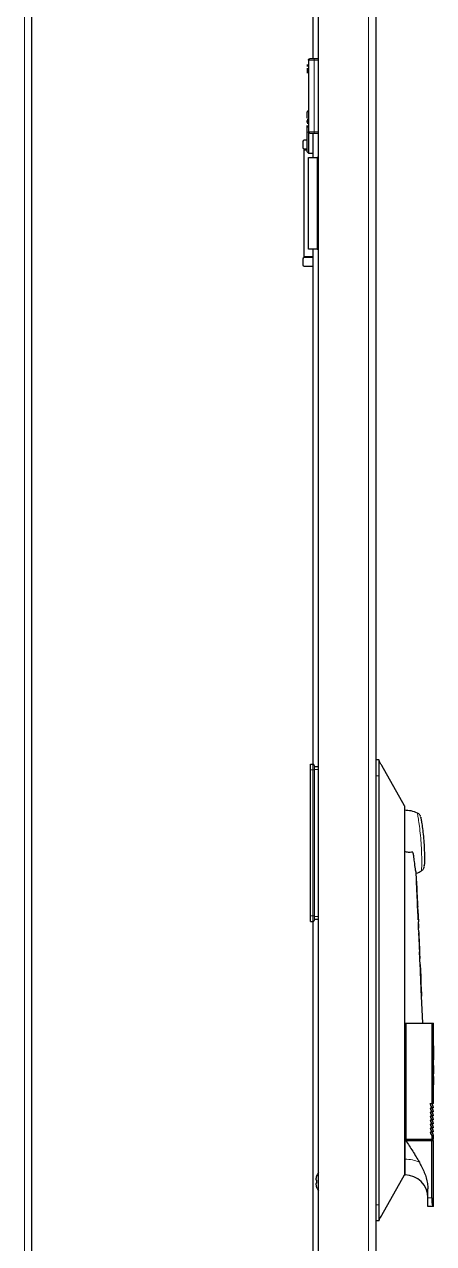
# Model space of a CAD drawing. Header units: millimetres. Extents: x -141 to 1299, y -1456 to 1043.
# Drawn here: x 394.4 to 537.5, y -304.5 to 121.5 of the extents above; entities that cross this region are included whole.
import ezdxf

# ---------------------------------------------------------------- set-up
doc = ezdxf.new("R2010")
doc.units = ezdxf.units.MM

msp = doc.modelspace()

# ---------------------------------------------------------------- linework, layer by layer
at = {"color": 7, "linetype": 'Continuous', "lineweight": 25}
for p, q in [((396.96, -1293.54), (396.96, 861.46)), ((497.27, -1293.54), (497.27, 861.46)), ((517.27, 858.86), (517.27, -138.54)), ((495.27, 717.96), (495.27, 109.46)), ((493.67, 108.96), (493.67, 83.96)), ((497.27, 109.46), (495.67, 109.46)), ((493.77, 91.46), (493.27, 90.96)), ((493.27, 88.71), (493.27, 90.96)), ((493.27, 87.16), (493.27, 87.87)), ((493.27, 83.96), (493.27, 86.19)), ((493.27, 80.96), (492.22, 80.96)), ((493.27, 76.96), (493.27, 83.96)), ((493.77, 83.96), (493.77, 76.46)), ((495.27, 83.46), (495.27, 74.96)), ((495.67, 83.46), (497.27, 83.46)), ((491.72, 80.46), (491.72, 78.46)), ((492.22, 77.96), (493.27, 77.96)), ((492.22, 77.96), (492.22, 77.66)), ((492.22, 40.26), (492.22, 77.66)), ((492.22, 77.66), (493.27, 77.66)), ((493.27, 76.96), (493.77, 76.46)), ((493.77, 76.46), (495.27, 76.46)), ((493.77, 42.96), (493.77, 74.96)), ((493.77, 74.96), (496.77, 74.96)), ((497.27, 74.96), (496.77, 74.96)), ((496.77, 42.96), (493.77, 42.96)), ((495.27, 42.96), (495.27, -137.04)), ((496.77, 42.96), (497.27, 42.96)), ((491.72, 39.46), (491.72, 37.46)), ((495.22, 40.26), (492.22, 40.26)), ((492.22, 40.26), (492.22, 39.96)), ((495.27, 39.96), (492.22, 39.96)), ((494.72, 40.26), (494.72, 39.96)), ((495.27, 40.26), (495.22, 40.26)), ((492.22, 36.96), (495.27, 36.96)), ((518.27, -135.54), (517.27, -135.54)), ((494.37, -139.04), (494.37, -137.04)), ((494.37, -137.04), (495.27, -137.04)), ((494.37, -190.04), (494.37, -139.04)), ((495.67, -137.44), (495.67, -139.04)), ((495.67, -137.84), (497.27, -137.84)), ((495.67, -139.04), (495.67, -190.04)), ((517.27, -138.54), (517.27, -141.04)), ((527.27, -151.54), (519.35, -137.45)), ((517.27, -141.04), (517.27, -291.04)), ((518.27, -141.04), (518.27, -291.04)), ((527.27, -151.54), (527.27, -157.01)), ((527.27, -157.01), (527.27, -164.54)), ((527.27, -164.54), (527.27, -267.54)), ((534.21, -172.6), (534.22, -172.41)), ((531.79, -184.21), (531.39, -175.02)), ((531.51, -178.24), (531.46, -177.86)), ((531.52, -178.24), (531.47, -177.86)), ((531.47, -177.86), (531.59, -181.02)), ((531.52, -178.53), (531.51, -178.24)), ((531.52, -178.24), (531.51, -178.24)), ((531.53, -178.53), (531.52, -178.24)), ((531.53, -178.53), (531.52, -178.53)), ((531.88, -186.3), (531.78, -184.21)), ((531.79, -184.22), (531.78, -184.22)), ((532.06, -190.2), (531.83, -186.41)), ((532.04, -189.81), (531.9, -186.71)), ((494.37, -192.04), (494.37, -190.04)), ((495.67, -190.04), (495.67, -191.64)), ((497.27, -191.24), (495.67, -191.24)), ((531.9, -188.1), (532.14, -192.09)), ((532.03, -189.81), (532.06, -190.2)), ((532.1, -191.46), (532.05, -190.2)), ((532.06, -190.2), (532.05, -190.2)), ((494.37, -192.04), (495.27, -192.04)), ((495.27, -192.04), (495.27, -475.04)), ((532.08, -192.09), (532.07, -192.09)), ((532.14, -192.09), (532.08, -192.09)), ((532.23, -194.32), (532.13, -192.09)), ((532.17, -194.32), (532.17, -194.31)), ((532.17, -194.32), (532.17, -194.32)), ((532.29, -195.58), (532.24, -194.32)), ((532.28, -195.59), (532.28, -195.58)), ((532.39, -198.04), (532.3, -195.9)), ((532.4, -198.04), (532.39, -198.04)), ((532.6, -202.59), (532.4, -198.01)), ((532.45, -200.06), (532.49, -201.03)), ((532.46, -200.06), (532.5, -201.03)), ((532.57, -202.59), (532.56, -202.59)), ((532.69, -204.95), (532.59, -202.59)), ((532.64, -204.95), (532.64, -204.95)), ((532.81, -207.42), (532.7, -204.95)), ((532.76, -206.66), (532.77, -206.66)), ((532.77, -206.66), (532.78, -206.66)), ((532.8, -207.18), (532.79, -207.04)), ((532.82, -207.59), (532.8, -207.3)), ((532.89, -209.35), (532.84, -208.11)), ((532.84, -208.89), (532.82, -208.89)), ((532.85, -208.89), (532.83, -208.89)), ((532.87, -209.68), (532.84, -208.89)), ((532.88, -209.68), (532.85, -208.89)), ((532.86, -209.68), (532.85, -209.68)), ((532.86, -209.68), (532.88, -209.68)), ((532.87, -208.86), (532.92, -209.96)), ((532.91, -209.67), (532.89, -209.35)), ((532.95, -210.56), (532.91, -209.77)), ((533, -211.8), (532.95, -210.56)), ((533.04, -212.6), (533.02, -212.33)), ((533.05, -212.85), (533.04, -212.72)), ((533.18, -215.92), (533.06, -213.25)), ((533.06, -213.32), (533.06, -213.32)), ((533.07, -213.32), (533.07, -213.32)), ((533.18, -217.39), (533.12, -215.94)), ((533.14, -215.92), (533.13, -215.92)), ((533.26, -218.04), (533.17, -215.92)), ((533.69, -227.54), (533.27, -218.03)), ((527.27, -227.54), (527.48, -227.54)), ((527.48, -227.54), (527.72, -227.54)), ((527.72, -227.54), (527.72, -268.04)), ((527.72, -227.54), (536.83, -227.54)), ((536.83, -227.54), (536.83, -255.54)), ((536.83, -227.54), (537.48, -227.54)), ((537.48, -232.54), (537.48, -227.54)), ((537.23, -232.54), (537.48, -232.54)), ((537.23, -232.54), (537.23, -242.3)), ((537.47, -234.49), (537.47, -232.54)), ((537.35, -234.49), (537.35, -240.34)), ((537.36, -234.49), (537.35, -234.49)), ((537.36, -234.49), (537.36, -240.34)), ((537.36, -234.49), (537.48, -234.49)), ((537.48, -235.46), (537.41, -235.46)), ((537.41, -235.46), (537.41, -240.34)), ((537.46, -237.42), (537.46, -240.34)), ((537.47, -237.42), (537.46, -237.42)), ((537.47, -237.42), (537.47, -235.46)), ((537.47, -237.42), (537.47, -240.34)), ((537.47, -237.42), (537.48, -237.42)), ((537.48, -235.46), (537.48, -234.49)), ((537.48, -240.34), (537.48, -237.42)), ((537.41, -242.3), (537.23, -242.3)), ((537.36, -240.34), (537.35, -240.34)), ((537.41, -240.34), (537.36, -240.34)), ((537.41, -242.3), (537.41, -245.22)), ((537.47, -240.34), (537.46, -240.34)), ((537.46, -242.3), (537.46, -243.27)), ((537.47, -242.3), (537.46, -242.3)), ((537.47, -242.3), (537.47, -240.34)), ((537.48, -240.34), (537.47, -240.34)), ((537.47, -242.3), (537.47, -243.27)), ((537.47, -242.3), (537.48, -242.3)), ((537.48, -243.27), (537.48, -242.3)), ((537.37, -246.1), (537.23, -246.1)), ((537.23, -246.1), (537.23, -249.07)), ((537.29, -246.59), (537.29, -247.39)), ((537.3, -246.59), (537.29, -246.59)), ((537.3, -246.59), (537.3, -247.39)), ((537.3, -246.59), (537.36, -246.59)), ((537.48, -245.22), (537.41, -245.22)), ((537.43, -246.93), (537.42, -246.93)), ((537.47, -246.1), (537.44, -249.07)), ((537.47, -243.27), (537.46, -243.27)), ((537.46, -247.96), (537.47, -246.69)), ((537.47, -245.22), (537.47, -243.27)), ((537.48, -243.27), (537.47, -243.27)), ((537.48, -246.1), (537.47, -246.1)), ((537.47, -247.96), (537.48, -246.69)), ((537.48, -246.69), (537.47, -246.69)), ((537.48, -246.1), (537.48, -245.22)), ((537.48, -246.73), (537.48, -246.1)), ((537.48, -246.69), (537.48, -247.96)), ((537.23, -249.07), (537.3, -249.07)), ((537.3, -247.39), (537.29, -247.39)), ((537.29, -247.89), (537.29, -249.07)), ((537.3, -247.89), (537.29, -247.89)), ((537.36, -247.39), (537.3, -247.39)), ((537.3, -247.89), (537.3, -249.07)), ((537.3, -247.89), (537.35, -247.89)), ((537.38, -249.07), (537.4, -249.07)), ((537.4, -247.63), (537.39, -247.63)), ((537.39, -249.07), (537.43, -249.07)), ((537.43, -248.27), (537.42, -248.27)), ((537.42, -248.63), (537.42, -248.65)), ((537.43, -248.63), (537.42, -248.63)), ((537.43, -248.65), (537.42, -248.65)), ((537.42, -248.97), (537.42, -249.07)), ((537.43, -248.97), (537.42, -248.97)), ((537.43, -248.63), (537.43, -248.65)), ((537.43, -248.97), (537.43, -249.07)), ((537.44, -249.07), (537.47, -249.07)), ((537.47, -247.96), (537.46, -247.96)), ((537.46, -249.07), (537.46, -248.46)), ((537.47, -248.46), (537.46, -248.46)), ((537.47, -248.46), (537.47, -247.64)), ((537.47, -247.96), (537.48, -247.96)), ((537.47, -248.46), (537.48, -248.46)), ((537.47, -249.07), (537.47, -248.46)), ((537.48, -255.54), (537.48, -248.46)), ((536.29, -255.64), (536.72, -255.64)), ((536.29, -257.04), (536.72, -257.04)), ((536.29, -258.44), (536.72, -258.44)), ((536.29, -259.84), (536.72, -259.84)), ((537.38, -255.64), (536.72, -255.64)), ((537.38, -257.04), (536.72, -257.04)), ((537.38, -258.44), (536.72, -258.44)), ((537.38, -259.84), (536.72, -259.84)), ((537.48, -256.94), (536.83, -256.94)), ((537.48, -258.34), (536.83, -258.34)), ((537.48, -259.74), (536.83, -259.74)), ((537.48, -256.94), (536.98, -255.64)), ((537.48, -258.34), (536.98, -257.04)), ((537.48, -259.74), (536.98, -258.44)), ((537.48, -261.14), (536.98, -259.84)), ((536.29, -261.24), (536.72, -261.24)), ((536.29, -262.64), (536.72, -262.64)), ((536.29, -264.04), (536.72, -264.04)), ((537.38, -261.24), (536.72, -261.24)), ((537.38, -262.64), (536.72, -262.64)), ((537.38, -264.04), (536.72, -264.04)), ((537.48, -261.14), (536.83, -261.14)), ((537.48, -262.54), (536.83, -262.54)), ((537.48, -263.94), (536.83, -263.94)), ((537.48, -262.54), (536.98, -261.24)), ((537.48, -263.94), (536.98, -262.64)), ((537.48, -265.34), (536.98, -264.04)), ((527.27, -267.54), (527.27, -268.54)), ((527.27, -268.04), (527.48, -268.04)), ((527.48, -268.04), (527.72, -268.04)), ((527.72, -268.04), (536.83, -268.04)), ((535.48, -268.54), (535.46, -268.04)), ((536.29, -265.44), (536.72, -265.44)), ((537.38, -265.44), (536.72, -265.44)), ((537.48, -265.34), (536.83, -265.34)), ((536.83, -266.74), (536.83, -268.04)), ((537.48, -266.74), (536.83, -266.74)), ((536.83, -268.04), (537.48, -268.04)), ((537.48, -266.74), (536.98, -265.44)), ((537.48, -268.04), (537.48, -266.74)), ((527.48, -268.54), (527.27, -268.54)), ((527.48, -268.54), (527.72, -268.54)), ((527.72, -268.54), (536.83, -268.54)), ((536.83, -288.54), (536.83, -268.54)), ((536.83, -268.54), (537.48, -268.54)), ((537.48, -291.54), (537.48, -268.54)), ((527.27, -275.07), (527.27, -280.54)), ((496.56, -280.89), (496.56, -280.97)), ((519.35, -294.62), (527.27, -280.54)), ((527.27, -280.54), (527.48, -280.54)), ((496.25, -282.26), (496.56, -282.34)), ((496.56, -283.43), (496.25, -283.52)), ((496.56, -282.34), (496.56, -283.43)), ((496.56, -284.81), (496.56, -284.88)), ((535.48, -288.54), (535.48, -285.45)), ((517.27, -291.04), (517.27, -293.53)), ((517.27, -293.53), (517.27, -1290.94)), ((537.2, -291.54), (535.48, -291.54)), ((537.48, -291.54), (537.2, -291.54)), ((518.27, -296.54), (517.27, -296.54)), ((518.84, -295.47), (519.35, -294.62))]:
    msp.add_line(p, q, dxfattribs=at)
at = {"color": 8, "linetype": 'Continuous', "lineweight": 18}
for p, q in [((514.67, -1293.54), (514.67, 861.46)), ((394.36, -1290.94), (394.36, 858.86)), ((495.67, 108.96), (497.27, 108.96)), ((495.67, 83.96), (495.67, 108.96)), ((497.27, 83.96), (495.67, 83.96)), ((495.22, 74.96), (495.22, 76.46)), ((496.77, 42.96), (496.77, 74.96)), ((495.22, 40.26), (495.22, 42.96)), ((495.22, 39.96), (495.22, 40.26)), ((494.37, -139.04), (495.27, -139.04)), ((495.27, -139.04), (495.27, -137.04)), ((495.27, -190.04), (495.27, -139.04)), ((495.27, -139.04), (495.67, -139.04)), ((497.27, -138.84), (495.67, -138.84)), ((518.27, -141.04), (517.27, -141.04)), ((494.37, -190.04), (495.27, -190.04)), ((495.27, -190.04), (495.67, -190.04)), ((495.27, -192.04), (495.27, -190.04)), ((495.67, -190.24), (497.27, -190.24)), ((532.46, -200.06), (532.45, -200.06)), ((532.5, -201.03), (532.49, -201.03)), ((527.48, -227.54), (527.48, -268.04)), ((536.83, -255.54), (537.48, -255.54)), ((527.48, -275.07), (527.27, -275.07)), ((527.48, -280.54), (527.48, -275.07)), ((535.48, -288.54), (536.83, -288.54)), ((518.27, -291.04), (517.27, -291.04))]:
    msp.add_line(p, q, dxfattribs=at)
at = {"color": 7, "linetype": 'Continuous', "lineweight": 25, "flags": 128}
for points in [[(531.83, -186.41), (531.87, -187.36), (531.9, -188.1)], [(532.08, -192.09), (532.13, -193.34), (532.17, -194.32)], [(532.45, -200.72), (532.56, -203.09), (532.64, -204.95)], [(532.49, -201.03), (532.53, -201.9), (532.56, -202.59)], [(532.5, -201.03), (532.54, -201.9), (532.57, -202.59)], [(532.84, -209.54), (533.03, -213.93), (533.18, -217.39)], [(533.13, -215.92), (532.97, -212.43), (532.85, -209.68)], [(533.14, -215.92), (532.98, -212.43), (532.86, -209.68)], [(537.39, -248.37), (537.39, -248.55), (537.39, -248.69)], [(537.42, -248.63), (537.42, -248.43), (537.42, -248.27)], [(537.43, -248.63), (537.43, -248.43), (537.43, -248.27)]]:
    msp.add_lwpolyline(points, dxfattribs=at)
at = {"color": 7, "linetype": 'Continuous', "lineweight": 25}
for centre, radius, start, end in [((492.22, 80.46), 0.5, 90, 180), ((492.22, 78.46), 0.5, 180, 270), ((492.22, 39.46), 0.5, 90, 180), ((492.22, 37.46), 0.5, 180, 270), ((495.27, -137.44), 0.4, 0, 90), ((527.27, -164.54), 11.4, 66.3755, 90), ((527.27, -164.54), 11.4, 291.3621, 301.7163), ((495.27, -191.64), 0.4, 270, 0), ((537.38, -255.54), 0.1, 270, 0), ((537.38, -256.94), 0.1, 270, 0), ((537.38, -258.34), 0.1, 270, 0), ((537.38, -259.74), 0.1, 270, 0), ((537.38, -261.14), 0.1, 270, 0), ((537.38, -262.54), 0.1, 270, 0), ((537.38, -263.94), 0.1, 270, 0), ((537.38, -265.34), 0.1, 270, 0), ((501.66, -282.88), 5.45, 159.4225, 173.4124), ((501.52, -282.89), 5.35, 142.6001, 158.0913), ((527.48, -288.54), 8, 0, 90), ((501.66, -282.89), 5.45, 186.5876, 200.5775), ((501.52, -282.89), 5.35, 201.9087, 217.3999)]:
    msp.add_arc(centre, radius, start, end, dxfattribs=at)
at = {"color": 8, "linetype": 'Continuous', "lineweight": 18}
msp.add_arc((527.63, -287.13), 12.07, 66.2895, 90.7132, dxfattribs=at)
at = {"color": 7, "linetype": 'Continuous', "lineweight": 25}
for points, knots in [([(493.37, 106.97), (493.37, 107.02), (493.37, 107.11), (493.37, 107.2), (493.37, 107.28), (493.37, 107.41), (493.37, 107.44), (493.37, 107.46)], [0, 0, 0, 0, 0.1246927, 0.1871822, 0.2497734, 0.5000394, 1, 1, 1, 1]), ([(493.37, 106.76), (493.37, 106.76), (493.37, 106.76), (493.37, 106.77), (493.37, 106.79), (493.37, 106.81), (493.37, 106.85), (493.37, 106.89), (493.37, 106.93), (493.37, 106.95), (493.37, 106.97)], [0, 0, 0, 0, 0.128825, 0.180169, 0.243397, 0.36986, 0.499864, 0.749649, 0.843476, 1, 1, 1, 1]), ([(493.37, 105.25), (493.37, 105.33), (493.37, 105.48), (493.37, 105.7), (493.37, 105.88), (493.37, 106.05), (493.37, 106.15), (493.37, 106.16), (493.37, 106.17)], [0, 0, 0, 0, 0.125049, 0.249886, 0.370856, 0.49982, 0.749609, 1, 1, 1, 1]), ([(493.37, 104.41), (493.37, 104.41), (493.37, 104.42), (493.37, 104.51), (493.37, 104.61), (493.37, 104.74), (493.37, 104.95), (493.37, 105.13), (493.37, 105.25)], [0, 0, 0, 0, 0.25007, 0.379181, 0.500499, 0.62417, 0.750842, 1, 1, 1, 1]), ([(493.37, 88.52), (493.37, 88.52), (493.37, 88.51), (493.37, 88.42), (493.37, 88.32), (493.37, 88.19), (493.37, 87.98), (493.37, 87.8), (493.37, 87.68)], [0, 0, 0, 0, 0.25007, 0.379559, 0.500499, 0.624556, 0.750843, 1, 1, 1, 1]), ([(493.37, 87.68), (493.37, 87.64), (493.37, 87.56), (493.37, 87.41), (493.37, 87.23), (493.37, 87.05), (493.37, 86.88), (493.37, 86.78), (493.37, 86.76), (493.37, 86.76)], [0, 0, 0, 0, 0.062637, 0.125278, 0.250072, 0.374841, 0.499994, 0.749696, 1, 1, 1, 1]), ([(493.37, 86.17), (493.37, 86.17), (493.37, 86.17), (493.37, 86.16), (493.37, 86.14), (493.37, 86.12), (493.37, 86.06), (493.37, 86), (493.37, 85.96)], [0, 0, 0, 0, 0.13107, 0.182437, 0.243796, 0.371388, 0.500442, 1, 1, 1, 1]), ([(493.37, 85.96), (493.37, 85.93), (493.37, 85.88), (493.37, 85.8), (493.37, 85.73), (493.37, 85.65), (493.37, 85.52), (493.37, 85.48), (493.37, 85.46)], [0, 0, 0, 0, 0.062686, 0.125173, 0.187628, 0.250185, 0.500314, 1, 1, 1, 1]), ([(518.27, -135.54), (518.27, -135.6), (518.27, -135.72), (518.27, -136.67), (518.27, -138.06), (518.27, -139.61), (518.27, -140.63), (518.27, -141.04)], [0, 0, 0, 0, 0.214694, 0.429388, 0.644082, 0.858775, 1, 1, 1, 1]), ([(519.35, -137.45), (519.16, -137.15), (518.8, -136.57), (518.45, -135.87), (518.28, -135.53)], [0, 0, 0, 0, 0.5253232, 1, 1, 1, 1]), ([(532.9, -155.3), (532.88, -155.24), (532.82, -155.06), (532.64, -154.75), (532.33, -154.37), (532.02, -154.2), (531.85, -154.11)], [0, 0, 0, 0, 0.124152, 0.341643, 0.649974, 1, 1, 1, 1]), ([(532.98, -155.64), (532.97, -155.61), (532.96, -155.52), (533.05, -156.02), (533.25, -157.21), (533.59, -159.44), (533.9, -162.2), (534.14, -165.15), (534.25, -167.93), (534.27, -170.25), (534.24, -171.88), (534.21, -172.54), (534.21, -172.59), (534.21, -172.6)], [0, 0, 0, 0, 0.030403, 0.098769, 0.206023, 0.316924, 0.429796, 0.54227, 0.652144, 0.75822, 0.860909, 0.962167, 1, 1, 1, 1]), ([(531.37, -175.02), (531.37, -175.03), (531.38, -175.05), (531.13, -173.69), (530.81, -171.49), (530.52, -169.42), (530.45, -168.2), (530.21, -167.82), (530.14, -167.78), (530.08, -167.75), (529.95, -167.77), (529.51, -167.84), (528.58, -167.87), (527.77, -167.66), (527.29, -167.54)], [0, 0, 0, 0, 0.142012, 0.367407, 0.591524, 0.739403, 0.813293, 0.820175, 0.825597, 0.829287, 0.833027, 0.848744, 0.911869, 1, 1, 1, 1]), ([(533.27, -174.21), (533.35, -174.16), (533.57, -174.03), (533.82, -173.74), (534.03, -173.4), (534.13, -173.12), (534.17, -172.96), (534.18, -172.9)], [0, 0, 0, 0, 0.174702, 0.458342, 0.696381, 0.888501, 1, 1, 1, 1]), ([(531.62, -180.96), (531.6, -180.52), (531.56, -179.65), (531.54, -178.9), (531.53, -178.53)], [0, 0, 0, 0, 0.500963, 1, 1, 1, 1]), ([(531.59, -181.02), (531.62, -181.61), (531.67, -182.79), (531.76, -184.49), (531.84, -185.81), (531.89, -186.46), (531.9, -186.69), (531.9, -186.71), (531.9, -186.72)], [0, 0, 0, 0, 0.250282, 0.499393, 0.748791, 0.874699, 0.937286, 1, 1, 1, 1]), ([(531.79, -184.22), (531.79, -184.2), (531.79, -184.17), (531.78, -183.91), (531.75, -183.56), (531.72, -182.97), (531.67, -182.09), (531.63, -181.34), (531.62, -180.96)], [0, 0, 0, 0, 0.124416, 0.248357, 0.373982, 0.500169, 0.7494, 1, 1, 1, 1]), ([(532.29, -195.61), (532.29, -195.57), (532.29, -195.49), (532.29, -195.82), (532.3, -196.41), (532.32, -196.93), (532.32, -197.19)], [0, 0, 0, 0, 0.248736, 0.498686, 0.748107, 1, 1, 1, 1]), ([(532.32, -197.19), (532.33, -197.46), (532.35, -198.01), (532.39, -199.21), (532.43, -200.12), (532.45, -200.72)], [0, 0, 0, 0, 0.249362, 0.499672, 1, 1, 1, 1]), ([(532.39, -198.04), (532.39, -198.05), (532.39, -198.06), (532.39, -198.24), (532.39, -198.48), (532.4, -198.84), (532.42, -199.36), (532.44, -199.78), (532.45, -200.06)], [0, 0, 0, 0, 0.249432, 0.37514, 0.499356, 0.623458, 0.749245, 1, 1, 1, 1]), ([(532.4, -198.04), (532.4, -198.05), (532.4, -198.06), (532.4, -198.24), (532.4, -198.48), (532.41, -198.84), (532.43, -199.36), (532.45, -199.78), (532.46, -200.06)], [0, 0, 0, 0, 0.249432, 0.37514, 0.499356, 0.623458, 0.749245, 1, 1, 1, 1]), ([(532.79, -207.04), (532.79, -207.1), (532.8, -207.22), (532.81, -207.64), (532.83, -208.27), (532.86, -209.1), (532.89, -209.67), (532.9, -209.96)], [0, 0, 0, 0, 0.1246, 0.248977, 0.500405, 0.749333, 1, 1, 1, 1]), ([(532.91, -209.96), (532.89, -209.44), (532.86, -208.66), (532.82, -207.7), (532.81, -207.35), (532.8, -207.18)], [0, 0, 0, 0, 0.4989654, 0.749922, 1, 1, 1, 1]), ([(532.92, -209.96), (532.9, -209.53), (532.87, -208.9), (532.84, -208.1), (532.82, -207.76), (532.82, -207.59)], [0, 0, 0, 0, 0.50146, 0.750257, 1, 1, 1, 1]), ([(532.83, -208.89), (532.83, -208.9), (532.83, -208.92), (532.83, -209.07), (532.83, -209.25), (532.83, -209.41), (532.84, -209.5), (532.84, -209.54)], [0, 0, 0, 0, 0.249445, 0.498999, 0.74851, 0.873859, 1, 1, 1, 1]), ([(532.9, -209.96), (532.91, -210.24), (532.94, -210.8), (532.98, -211.62), (533.01, -212.24), (533.04, -212.66), (533.04, -212.79), (533.05, -212.85)], [0, 0, 0, 0, 0.248731, 0.497377, 0.750528, 0.875233, 1, 1, 1, 1]), ([(533.04, -212.72), (533.03, -212.55), (533.02, -212.2), (532.97, -211.25), (532.93, -210.47), (532.91, -209.96)], [0, 0, 0, 0, 0.249575, 0.500842, 1, 1, 1, 1]), ([(532.92, -209.96), (532.94, -210.34), (532.96, -210.76), (532.97, -211.13), (532.97, -211.16)], [0, 0, 0, 0, 0.913341, 1, 1, 1, 1]), ([(533.02, -212.33), (533.02, -212.15), (533, -211.81), (532.97, -211.01), (532.94, -210.38), (532.92, -209.96)], [0, 0, 0, 0, 0.2508953, 0.500775, 1, 1, 1, 1]), ([(533.05, -212.89), (533.05, -212.96), (533.06, -213.14), (533.06, -213.25), (533.07, -213.32)], [0, 0, 0, 0, 0.334971, 1, 1, 1, 1]), ([(533.18, -217.39), (533.18, -217.43), (533.19, -217.51), (533.2, -217.68), (533.21, -217.86), (533.22, -218.01), (533.23, -218.03), (533.23, -218.04)], [0, 0, 0, 0, 0.125388, 0.250591, 0.500192, 0.749805, 1, 1, 1, 1]), ([(537.42, -246.93), (537.42, -246.86), (537.42, -246.7), (537.42, -246.49), (537.41, -246.33), (537.39, -246.12), (537.37, -246.11), (537.36, -246.1)], [0, 0, 0, 0, 0.125885, 0.250002, 0.375256, 0.501237, 1, 1, 1, 1]), ([(537.36, -246.59), (537.37, -246.6), (537.38, -246.61), (537.39, -246.71), (537.39, -246.8), (537.39, -246.9), (537.39, -246.96), (537.39, -246.99)], [0, 0, 0, 0, 0.464779, 0.639498, 0.766783, 0.894486, 1, 1, 1, 1]), ([(537.39, -246.99), (537.39, -247.04), (537.39, -247.11), (537.39, -247.21), (537.39, -247.3), (537.38, -247.38), (537.37, -247.39), (537.36, -247.39)], [0, 0, 0, 0, 0.144848, 0.259554, 0.374146, 0.548842, 1, 1, 1, 1]), ([(537.43, -246.93), (537.43, -246.84), (537.43, -246.68), (537.42, -246.47), (537.42, -246.3), (537.4, -246.12), (537.38, -246.11), (537.37, -246.1)], [0, 0, 0, 0, 0.149141, 0.264134, 0.378852, 0.560232, 1, 1, 1, 1]), ([(537.39, -247.63), (537.4, -247.61), (537.41, -247.56), (537.41, -247.44), (537.42, -247.3), (537.42, -247.15), (537.42, -247.02), (537.42, -246.93)], [0, 0, 0, 0, 0.249783, 0.499064, 0.624235, 0.749653, 1, 1, 1, 1]), ([(537.4, -247.63), (537.41, -247.6), (537.42, -247.54), (537.42, -247.37), (537.43, -247.18), (537.43, -247.03), (537.43, -246.95), (537.43, -246.93)], [0, 0, 0, 0, 0.331473, 0.546481, 0.762526, 0.960277, 1, 1, 1, 1]), ([(537.35, -247.89), (537.36, -247.89), (537.37, -247.89), (537.38, -247.95), (537.38, -248.02), (537.39, -248.12), (537.39, -248.24), (537.39, -248.33), (537.39, -248.37)], [0, 0, 0, 0, 0.362307, 0.499762, 0.603895, 0.707751, 0.888159, 1, 1, 1, 1]), ([(537.42, -248.27), (537.42, -248.2), (537.41, -248.08), (537.41, -247.94), (537.41, -247.84), (537.41, -247.76), (537.4, -247.68), (537.4, -247.65), (537.39, -247.63)], [0, 0, 0, 0, 0.250367, 0.375745, 0.500635, 0.625633, 0.750126, 1, 1, 1, 1]), ([(537.39, -248.69), (537.39, -248.72), (537.39, -248.79), (537.39, -248.91), (537.39, -249.01), (537.39, -249.06), (537.39, -249.07)], [0, 0, 0, 0, 0.2561394, 0.5126978, 0.9190221, 1, 1, 1, 1]), ([(537.43, -248.27), (537.43, -248.17), (537.42, -248.01), (537.42, -247.82), (537.41, -247.69), (537.41, -247.65), (537.4, -247.63)], [0, 0, 0, 0, 0.336422, 0.52346, 0.710673, 1, 1, 1, 1]), ([(537.42, -248.97), (537.42, -248.97), (537.42, -248.95), (537.42, -248.91), (537.42, -248.81), (537.42, -248.71), (537.42, -248.65)], [0, 0, 0, 0, 0.1253633, 0.2500316, 0.4996752, 1, 1, 1, 1]), ([(537.43, -248.97), (537.43, -248.96), (537.43, -248.94), (537.43, -248.86), (537.43, -248.76), (537.43, -248.68), (537.43, -248.65)], [0, 0, 0, 0, 0.20263, 0.420406, 0.728008, 1, 1, 1, 1]), ([(536.72, -255.64), (536.73, -255.63), (536.76, -255.63), (536.8, -255.61), (536.82, -255.58), (536.82, -255.55), (536.83, -255.54), (536.83, -255.54)], [0, 0, 0, 0, 0.295691, 0.568687, 0.759853, 0.951912, 1, 1, 1, 1]), ([(536.82, -256.94), (536.73, -256.72), (536.6, -256.39), (536.42, -255.96), (536.33, -255.74), (536.29, -255.64)], [0, 0, 0, 0, 0.499993, 0.749996, 1, 1, 1, 1]), ([(536.82, -258.34), (536.73, -258.12), (536.6, -257.79), (536.42, -257.36), (536.33, -257.14), (536.29, -257.04)], [0, 0, 0, 0, 0.499993, 0.749996, 1, 1, 1, 1]), ([(536.82, -259.74), (536.73, -259.52), (536.6, -259.19), (536.42, -258.76), (536.33, -258.54), (536.29, -258.44)], [0, 0, 0, 0, 0.499993, 0.749996, 1, 1, 1, 1]), ([(536.82, -261.14), (536.73, -260.92), (536.6, -260.59), (536.42, -260.16), (536.33, -259.94), (536.29, -259.84)], [0, 0, 0, 0, 0.499993, 0.749996, 1, 1, 1, 1]), ([(536.72, -257.04), (536.73, -257.03), (536.76, -257.03), (536.8, -257.01), (536.82, -256.98), (536.82, -256.95), (536.83, -256.94), (536.83, -256.94)], [0, 0, 0, 0, 0.295691, 0.568687, 0.759853, 0.951912, 1, 1, 1, 1]), ([(536.72, -258.44), (536.73, -258.43), (536.76, -258.43), (536.8, -258.41), (536.82, -258.38), (536.82, -258.35), (536.83, -258.34), (536.83, -258.34)], [0, 0, 0, 0, 0.2956914, 0.5686867, 0.7598531, 0.9519121, 1, 1, 1, 1]), ([(536.72, -259.84), (536.73, -259.83), (536.76, -259.83), (536.8, -259.81), (536.82, -259.78), (536.82, -259.75), (536.83, -259.74), (536.83, -259.74)], [0, 0, 0, 0, 0.2956914, 0.5686867, 0.7598531, 0.9519121, 1, 1, 1, 1]), ([(536.82, -262.54), (536.73, -262.32), (536.6, -261.99), (536.42, -261.56), (536.33, -261.34), (536.29, -261.24)], [0, 0, 0, 0, 0.4999933, 0.7499958, 1, 1, 1, 1]), ([(536.82, -263.94), (536.73, -263.72), (536.6, -263.39), (536.42, -262.96), (536.33, -262.74), (536.29, -262.64)], [0, 0, 0, 0, 0.499993, 0.749996, 1, 1, 1, 1]), ([(536.82, -265.34), (536.73, -265.12), (536.6, -264.79), (536.42, -264.36), (536.33, -264.14), (536.29, -264.04)], [0, 0, 0, 0, 0.499993, 0.749996, 1, 1, 1, 1]), ([(536.72, -261.24), (536.73, -261.23), (536.76, -261.23), (536.8, -261.21), (536.82, -261.18), (536.82, -261.15), (536.83, -261.14), (536.83, -261.14)], [0, 0, 0, 0, 0.295691, 0.568687, 0.759853, 0.951912, 1, 1, 1, 1]), ([(536.72, -262.64), (536.73, -262.63), (536.76, -262.63), (536.8, -262.61), (536.82, -262.58), (536.82, -262.55), (536.83, -262.54), (536.83, -262.54)], [0, 0, 0, 0, 0.295691, 0.568687, 0.759853, 0.951912, 1, 1, 1, 1]), ([(536.72, -264.04), (536.73, -264.03), (536.76, -264.03), (536.8, -264.01), (536.82, -263.98), (536.82, -263.95), (536.83, -263.94), (536.83, -263.94)], [0, 0, 0, 0, 0.295691, 0.568687, 0.759853, 0.951912, 1, 1, 1, 1]), ([(536.82, -266.74), (536.73, -266.52), (536.6, -266.19), (536.42, -265.76), (536.33, -265.54), (536.29, -265.44)], [0, 0, 0, 0, 0.499993, 0.749996, 1, 1, 1, 1]), ([(536.72, -265.44), (536.73, -265.43), (536.76, -265.43), (536.8, -265.41), (536.82, -265.38), (536.82, -265.35), (536.83, -265.34), (536.83, -265.34)], [0, 0, 0, 0, 0.295691, 0.568687, 0.759853, 0.951912, 1, 1, 1, 1]), ([(527.27, -268.54), (527.27, -269.67), (527.27, -272), (527.27, -274.02), (527.27, -275.07)], [0, 0, 0, 0, 0.484389, 1, 1, 1, 1]), ([(527.72, -268.54), (528.54, -269.78), (530.19, -272.27), (531.72, -274.81), (532.48, -276.08)], [0, 0, 0, 0, 0.499713, 1, 1, 1, 1]), ([(532.48, -276.08), (533.09, -277.25), (534.33, -279.63), (535.34, -282.83), (535.45, -284.82), (535.48, -285.45)], [0, 0, 0, 0, 0.401015, 0.812371, 1, 1, 1, 1]), ([(535.48, -291.54), (535.48, -291.5), (535.48, -291.42), (535.48, -290.82), (535.48, -289.94), (535.48, -289.13), (535.48, -288.66), (535.48, -288.54)], [0, 0, 0, 0, 0.244194, 0.488981, 0.716656, 0.923156, 1, 1, 1, 1]), ([(536.83, -288.54), (536.83, -288.83), (536.84, -289.42), (536.9, -290.22), (536.98, -290.89), (537.08, -291.38), (537.16, -291.53), (537.2, -291.54), (537.2, -291.54)], [0, 0, 0, 0, 0.169896, 0.33938, 0.519039, 0.726848, 0.970472, 1, 1, 1, 1]), ([(518.27, -291.04), (518.27, -291.65), (518.27, -292.89), (518.27, -294.54), (518.27, -295.78), (518.27, -296.44), (518.27, -296.51), (518.27, -296.54)], [0, 0, 0, 0, 0.21469, 0.42938, 0.644073, 0.858767, 1, 1, 1, 1]), ([(518.28, -296.54), (518.45, -296.21), (518.8, -295.5), (519.16, -294.93), (519.35, -294.62)], [0, 0, 0, 0, 0.47459, 1, 1, 1, 1])]:
    msp.add_open_spline(points, degree=3, knots=knots, dxfattribs=at)
for points in [[(493.67, 108.96), (493.68, 109.03), (493.69, 109.16), (493.81, 109.33), (493.98, 109.44), (494.11, 109.46), (494.17, 109.46)], [(495.67, 109.46), (495.48, 109.46), (495.08, 109.46), (494.59, 109.46), (494.24, 109.46), (494.19, 109.46), (494.17, 109.46)], [(494.17, 83.46), (494.11, 83.47), (493.98, 83.49), (493.81, 83.6), (493.69, 83.77), (493.68, 83.9), (493.67, 83.96)], [(494.17, 83.46), (494.19, 83.46), (494.24, 83.46), (494.59, 83.46), (495.08, 83.46), (495.48, 83.46), (495.67, 83.46)]]:
    msp.add_open_spline(points, degree=3, dxfattribs=at)
at = {"color": 8, "linetype": 'Continuous', "lineweight": 18}
for points in [[(495.67, 108.96), (495.41, 108.96), (494.89, 108.96), (494.23, 108.96), (493.76, 108.96), (493.7, 108.96), (493.67, 108.96)], [(495.67, 109.46), (495.67, 109.46), (495.67, 109.44), (495.67, 109.33), (495.67, 109.16), (495.67, 109.03), (495.67, 108.96)], [(493.67, 83.96), (493.7, 83.96), (493.76, 83.96), (494.23, 83.96), (494.89, 83.96), (495.41, 83.96), (495.67, 83.96)], [(495.67, 83.96), (495.67, 83.9), (495.67, 83.77), (495.67, 83.6), (495.67, 83.49), (495.67, 83.47), (495.67, 83.46)]]:
    msp.add_open_spline(points, degree=3, dxfattribs=at)
for points, knots in [([(533.27, -174.23), (533.27, -174.22), (533.27, -174.16), (533.29, -173.39), (533.33, -171.46), (533.31, -168.72), (533.17, -165.42), (532.9, -161.93), (532.52, -158.66), (532.13, -156.03), (531.89, -154.63), (531.78, -154.04), (531.8, -154.15), (531.8, -154.18)], [0, 0, 0, 0, 0.038287, 0.14055, 0.24357, 0.349125, 0.457771, 0.568766, 0.680522, 0.791151, 0.899049, 0.96816, 1, 1, 1, 1]), ([(527.48, -275.07), (527.48, -275.07), (527.48, -274.98), (527.48, -274.39), (527.48, -273.23), (527.48, -271.53), (527.48, -269.95), (527.48, -268.94), (527.48, -268.54)], [0, 0, 0, 0, 0.000009, 0.046134, 0.306129, 0.566528, 0.826701, 1, 1, 1, 1])]:
    msp.add_open_spline(points, degree=3, knots=knots, dxfattribs=at)

doc.saveas('drawing.dxf')
